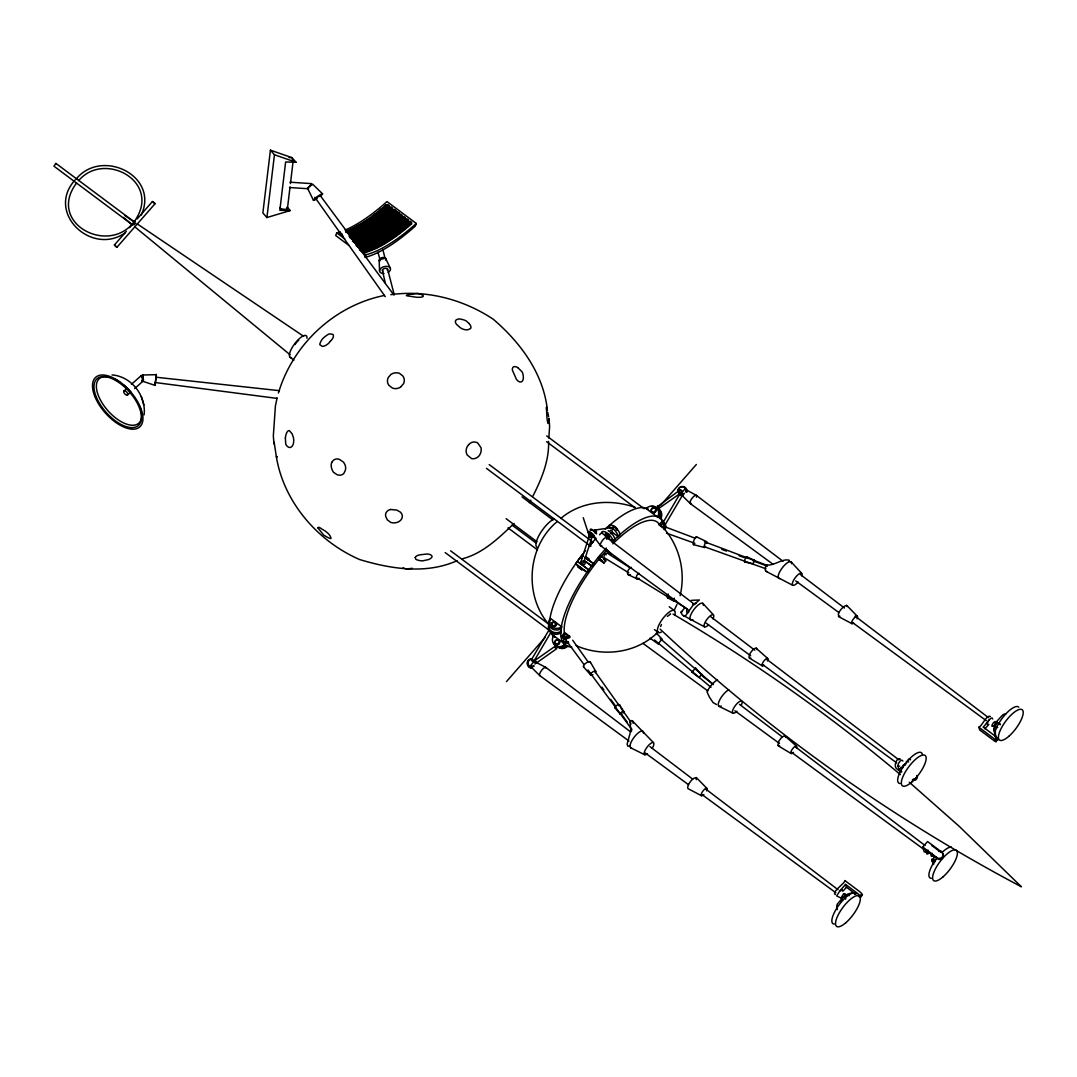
<?xml version="1.0" encoding="UTF-8"?>
<svg xmlns="http://www.w3.org/2000/svg" width="1077" height="1077" viewBox="0 0 1077 1077"><rect width="100%" height="100%" fill="white"/><g stroke="black" fill="none" stroke-linecap="round" stroke-linejoin="round"><path stroke-width="1.5" d="M141.868 380.989L155.034 385.378L156.394 374.675L142.743 375.011L142.379 376.411M606.351 534.771L607.616 534.69M534.798 661.682L545.851 667.39L629.91 731.337M592.175 534.636L600.656 545.77L688.526 610.215M457.106 560.686C426.115 574.512 391.072 569.033 359.678 559.555C317.755 541.368 283.79 502.245 276.331 456.621L274.15 442.203M548.583 441.408C549.189 460.943 541.556 479.09 532.873 496.147M548.812 438.07L549.633 426.384L548.987 418.388L548.166 423.449A8.401 1.723 88.3 0 1 546.901 416.799L546.591 410.539A8.387 1.064 73.8 0 1 546.685 407.281L547.453 410.485M154.967 382.16L154.926 385.418M550.334 618.292L550.185 619.921A7.526 6.26 4.9 0 0 551.357 628.376A7.526 6.26 4.9 0 0 561.521 628.389L561.655 626.76L550.334 618.292A7.526 6.26 4.9 0 0 551.505 626.747A7.526 6.26 4.9 0 0 561.655 626.76M925.951 851.961L924.254 851.92L922.774 847.034L927.566 841.541L942.025 852.338A3.743 3.446 -18.2 0 1 943.115 854.599L943.075 857.332A3.743 3.446 -18.2 0 1 937.555 858.881L925.587 849.928L926.96 854.101L929.061 853.307M943.115 854.599L943.075 857.332M649.956 638.149L658.087 643.858L662.126 639.105L656.351 633.168M699.538 677.016L699.013 677.5L692.053 672.331L693.628 670.217L695.607 668.117L701.531 674.673M695.607 668.117L694.894 669.18M699.013 677.5L701.827 674.175M631.405 731.525L631.714 729.116M589.281 536.144L580.732 562.14L581.499 563.581L583.707 562.504L592.108 536.965M583.707 562.504L583.276 561.238M142.474 378.552L142.635 375.765L142.245 377.394M290.238 210.553L279.832 210.284L285.634 161.981L296.04 162.25L292.002 157.673L270.421 150.174L262.869 212.963L266.908 217.554L290.238 210.553L287.209 207.121M266.908 217.554L274.447 154.765L270.421 150.174M287.438 208.588L290.036 186.927M290.44 183.602L293.038 161.954M142.258 380.168L142.743 375.011M155.6 381.366L155.815 377.569M926.678 853.253L928.011 850.103M754.385 561.521L754.344 560.242L746.698 556.809M155.667 376.627L156.327 374.338M277.139 397.75L275.429 405.867L273.329 435.929L273.989 444.02M680.112 595.662C685.632 572.654 679.991 547.654 664.778 529.48M142.137 380.8L141.895 381.568M696.375 779.681C696.146 773.501 685.982 785.066 687.934 788.579L701.41 795.701M842.241 891.069L842.174 889.669L839.831 890.948L836.681 895.943L841.622 898.326M992.711 719.005C991.634 714.307 984.499 726.827 983.113 727.042L995.094 735.995A3.743 0.794 41.2 0 1 997.1 737.826L997.962 738.93L996.171 740.976A3.743 0.794 41.2 0 1 994.219 740.828L979.774 730.031L978.858 727.244C982.197 725.885 986.599 714.388 990.409 716.488M141.275 215.01C159.558 175.726 101.75 147.872 76.305 178.863M309.866 186.644L311.509 183.629L290.009 182.201M662.247 521.133L662.611 522.237A7.526 6.92 -18.2 0 1 664.603 528.484L664.186 529.642L664.24 527.38A7.526 6.92 -18.2 0 0 662.247 521.133L658.949 524.889M340.238 231.851A136.981 45.396 -53.2 0 1 336.738 232.861L335.701 235.553L349.015 245.502M363.676 223.949L365.453 220.785L391.005 239.861L390.264 240.346L364.713 221.27M366.718 221.889L368.522 218.671L394.061 237.761L393.307 238.286L367.755 219.196M368.253 220.825L370.044 217.608L395.596 236.684L394.828 237.223L369.276 218.133M371.363 218.55L373.194 215.279L398.732 234.369L397.952 234.948L372.4 215.858M374.527 216.167L376.371 212.842L401.923 231.932L401.115 232.565L375.563 213.475M381.043 210.93L382.9 207.565L408.452 226.655L407.618 227.328L382.066 208.251M416.301 223.464A136.981 45.396 -53.2 0 1 366.018 254.737L364.995 257.43A136.981 45.396 -53.2 0 0 415.264 226.143L416.301 223.464L387.006 201.587A136.981 45.396 -53.2 0 1 345.138 230.02M394.747 213.125L395.784 210.432L394.195 209.248L390.938 212.075A136.981 45.396 -53.2 0 1 350.038 237.869M397.952 215.508L398.975 212.829L397.386 211.63L394.128 214.458A136.981 45.396 -53.2 0 1 353.229 240.265M55.896 164.377L55.816 163.408L53.958 166.195L132.525 224.891M278.418 393.011C292.944 344.29 334.395 305.545 384.381 295.448M660.645 626.491L661.413 624.525M580.732 562.14L582.172 560.969M313.434 200.282L307.497 188.138L310.189 185.702L312.788 184.315L322.561 193.847M549.082 629.883L531.23 660.039L532.119 661.13L533.721 661.588L551.357 631.62L549.055 629.776L549.93 630.664M533.721 661.588L533.128 660.699M687.382 608.653C685.861 609.999 686.695 614.9 688.863 611.938M674.121 610.471L676.894 604.547M385.512 260.069L385.781 259.503A3.191 1.992 -14.4 0 0 384.704 257.699L383.143 257.484A3.527 2.194 -14.4 0 0 382.281 257.605M377.987 252.166L380.033 260.095L380.814 259.476M133.938 224.945L135.715 223.101M529.453 502.703L530.813 500.172M310.984 184.557L311.509 183.629M663.661 521.497L679.614 494.397M665.142 524.755L682.939 494.518M932.413 859.702L935.28 861.438M530.934 665.128L534.004 661.615M681.404 493.064L684.474 489.55M75.215 179.832C45.221 212.479 91.303 256.245 124.932 233.009M76.588 183.009C44.588 225.403 116.033 259.557 138.112 215.252C156.636 178.89 102.961 151.749 78.621 180.667M936.909 858.14L934.055 862.165A18.955 6.287 -53.2 0 0 931.255 878.347M588.877 569.975L577.541 561.521L588.877 569.975L587.14 572.358L575.576 563.809L581.943 555.099L583.424 556.378M584.124 560.632L591.758 566.044L593.494 563.661L587.194 558.963M989.548 719.678C988.673 720.5 985.522 725.023 988.336 724.417M753.361 563.917L744.719 561.952M137.183 218.941L152.369 201.574L154.442 202.907L154.98 203.782L117.016 247.185L116.249 246.956L114.418 244.977L126.346 231.34M129.59 227.624L135.015 221.418M598.381 557.536L600.279 555.369A7.526 1.602 41.2 0 1 605.287 560.215L605.786 560.929L603.887 563.096L599.014 559.461L598.381 557.536A7.526 1.602 41.2 0 1 603.389 562.382L603.887 563.096M506.473 681.606L545.312 637.194M660.82 505.113L696.361 464.47M561.454 636.386L564.738 632.616L569.612 636.251L569.975 637.369L568.844 637.988A7.526 6.92 -18.2 0 1 561.817 637.49L561.454 636.386A7.526 6.92 -18.2 0 0 568.481 636.87L569.612 636.251M561.817 637.49L564.011 634.986M568.508 642.888A7.526 6.92 -18.2 0 1 563.258 641.892L562.894 640.788L565.088 638.271M704.52 626.841L682.401 614.994L680.906 612.328L685.093 607.536M901.839 771.832L899.174 769.84L901.099 767.645M839.831 890.948L845.526 884.432L857.507 893.385A3.743 0.794 41.2 0 1 860.59 897.006L860.133 897.128A3.743 0.794 41.2 0 1 858.423 896.185M843.224 890.921L846.441 887.233L845.526 884.432M984.984 728.752L988.78 724.404M994.663 727.54A13.207 12.13 -18.2 0 0 995.256 734.46L994.892 733.356A13.207 12.13 -18.2 0 1 996.454 721.752L1002.633 715.007A7.795 7.162 -18.2 0 1 1006.201 713.647M840.693 901.449L842.618 899.241M996.171 740.976L995.31 739.872L997.1 737.826M860.133 897.128L862.381 894.974A3.743 0.794 41.2 0 0 859.298 891.339L844.839 880.542C845.943 882.521 830.663 892.51 835.389 894.624M860.59 897.006L862.381 894.974M659.299 642.673L658.222 643.777M693.117 671.281L692.053 672.331M514.079 523.422C498.732 538.015 482.846 553.672 461.643 559.003M680.058 489.927L657.495 506.594M658.774 507.873C660.578 508.452 658.478 505.49 657.455 505.827M536.763 662.759L556.809 648.623L554.736 646.523L555.207 647.869M610.12 528.322L611.534 527.663L612.651 528.484A7.526 3.339 46.8 0 1 618.09 536.588L620.015 534.771A7.526 3.339 46.8 0 0 614.671 526.747A7.526 3.339 46.8 0 0 608.68 526.303L606.755 528.12A7.526 3.339 46.8 0 1 612.746 528.551L612.046 530.288L610.242 530.409M400.657 386.966L403.485 383.735A8.36 7.674 8.8 0 0 402.798 375.94L399.432 373.302A8.36 6.96 -14.2 0 0 391.045 374.325L388.218 377.542A8.36 7.431 -41.1 0 0 388.905 385.337L392.27 387.989A8.36 8.145 -28 0 0 400.657 386.966M612.975 541.381A7.526 3.339 46.8 0 0 607.63 533.357A7.526 3.339 46.8 0 0 601.639 532.913L612.975 541.381L614.9 539.577A7.526 3.339 46.8 0 0 608.155 530.624M124.057 390.884L126.521 388.689M131.461 384.287L141.356 375.496L142.177 376.061A3.285 1.05 74.4 0 1 143.053 377.906L143.456 379.966A2.423 0.781 74.4 0 1 143.147 381.029L134.665 388.568M127.396 395.03A2.679 1.333 48.4 0 0 125.901 391.328A2.679 1.333 48.4 0 0 123.882 392.513A2.679 1.333 48.4 0 0 127.396 395.03L129.819 392.876M557.321 521.483C527.124 546.254 523.53 595.796 549.391 625.077M657.939 632.091C637.019 653.268 602.864 657.508 576.195 645.635M395.784 210.432L392.54 213.273A136.981 45.396 -53.2 0 1 351.627 239.067M398.975 212.829L395.73 215.656A136.981 45.396 -53.2 0 1 353.619 241.854M319.021 196.687C322.615 193.321 313.42 199.568 316.948 198.141M560.767 518.508C580.988 500.98 610.659 498.624 635.268 507.429M667.363 616.381L670.608 614.025L669.975 614.307M309.153 186.644L311.657 184.948M154.98 203.782L152.369 201.574M114.418 244.977L117.016 247.185M659.42 508.021L681.633 492.404A1.467 0.983 55.3 0 0 681.202 490.116A1.467 0.983 55.3 0 0 679.708 490.964A1.467 0.983 55.3 0 0 681.633 492.404M535.148 660.309L554.736 646.523M680.906 612.328L682.374 611.426M717.484 679.843L716.003 680.731A12.291 4.079 -53.2 0 0 708.101 689.778L706.997 691.824L709.299 696.913L713.001 702.514L716.501 704.533M917.039 775.561A3.743 3.446 -18.2 0 1 915.477 778.604L913.781 779.29A3.743 3.446 -18.2 0 1 912.852 779.331M917.227 775.763A3.743 3.446 -18.2 0 1 915.827 779.64L914.117 780.34A3.743 3.446 -18.2 0 1 912.3 780.206M899.632 766.124C895 767.659 901.301 757.293 902.889 761.035M696.159 603.039L692.753 604.251M629.978 745.849L627.81 746.213L627.124 744.126L630.799 730.691L629.978 721.025L631.203 720.648A12.291 4.079 -53.2 0 1 633.141 723.246M308.278 187.99L307.497 188.138M839.898 616.192C834.904 615.815 843.008 605.449 846.724 605.395L857.292 616.232M377.475 235.998L378.512 234.692M356.447 246L358.412 245.435A136.981 45.396 -53.2 0 0 400.523 219.237L403.767 216.396L405.369 217.594L402.125 220.422A136.981 45.396 -53.2 0 1 360.014 246.633L358.049 247.198M359.651 248.397L361.603 247.818A136.981 45.396 -53.2 0 0 403.713 221.62L406.971 218.793L408.56 219.977L405.315 222.818A136.981 45.396 -53.2 0 1 363.205 249.016L361.239 249.581M362.841 250.779L364.807 250.214A136.981 45.396 -53.2 0 0 406.904 224.003L410.162 221.175L411.751 222.374L408.506 225.201A136.981 45.396 -53.2 0 1 366.395 251.399L364.43 251.964M381.985 259.045L383.964 258.642M376.142 236.361L376.815 236.2M750.804 658.141L749.417 658.114L748.959 656.755L750.252 653.093L753.106 649.458L755.866 647.991L767.659 658.424M779.586 745.822L777.85 745.257L779.034 740.774L781.889 737.139L784.648 735.672L796.442 746.105M691.38 600.347L699.35 599.997L692.713 605.624L685.753 615.519L683.572 616.057M594.827 530.059L611.144 527.69M390.507 509.475L396.888 510.121L400.469 512.167A8.441 6.583 0.7 0 1 399.177 521.47A8.603 6.718 0.7 0 1 390.736 522.439L387.289 519.801L385.606 516.193A8.414 6.745 25.1 0 1 390.507 509.475M390.843 294.667C426.505 289.619 463.352 299.406 493.212 319.196C519.895 342.001 542.485 372.198 547.129 407.82M933.207 860.24L934.621 861.088M405.692 568.885L405.975 568.885A8.603 0.942 -6.4 0 0 412.356 568.306M289.04 157.592L292.002 157.673M754.344 560.242L752.796 564.308M289.538 187.506L308.668 188.785M155.99 377.219L279.441 390.682M112.021 374.917C131.461 376.385 146.351 395.717 144.116 414.874M155.317 382.537L276.776 398.369M693.467 544.625L704.345 547.479M607.872 536.534L608.559 536.104L607.886 534.946M274.447 154.765L296.04 162.25M666.421 533.128L694.853 543.306M704.331 546.712L765.949 568.791M721.752 549.364L726.463 551.101M739.064 555.732L743.79 557.469M753.24 560.942L767.416 566.165M663.769 526.505L665.196 527.043M663.634 526.316L695.028 538.163M704.452 541.718L767.241 565.412M580.422 557.576L581.688 558.761M582.576 569.06L581.163 568.064M855.852 893.493L854.317 892.82A18.955 6.287 -53.2 0 0 836.991 907.911A18.955 6.287 -53.2 0 0 834.204 924.093M403.067 567.862L404.306 568.441M696.469 536.79L706.579 541.65M628.268 574.674L636.844 578.793M792.766 585.309L766.016 571.308M718.897 706.243L732.858 713.162M630.664 747.788L644.625 754.708M667.673 597.829L673.96 601.114M838.404 616.515L851.88 623.637M685.134 489.241L696.321 495.326L783.046 561.305M673.031 614.078C753.16 661.063 829.277 714.872 900.385 774.619M651.773 506.553A7.526 7.095 -59 0 1 658.397 517.606L657.549 517.095A7.526 7.095 -59 0 0 655.947 507.321A7.526 7.095 -59 0 0 646.227 508.64L647.062 509.138M749.417 658.114L762.247 665.828M778.2 745.796L791.043 753.51M553.82 643.144A7.526 7.095 -59 0 0 565.708 644.571L564.873 644.059A7.526 7.095 -59 0 1 555.153 645.379A7.526 7.095 -59 0 1 553.538 635.592L554.386 636.103M604.534 557.859L628.726 572.802M637.274 578.066L687.099 608.828M586.467 558.451L585.78 558.061L587.907 559.677M578.887 566.3L579.965 567.202M579.561 566.933L581.728 568.454M605.086 554.116L606.189 554.817M607.455 553.228L629.951 567.741M593.494 563.661L584.542 557.24M585.242 557.603L586.373 558.424M124.784 215.481L134.49 222.037M137.264 223.908L303.606 336.28M587.517 559.367L588.688 560.121M587.571 558.034C581.499 553.847 593.562 562.369 587.477 558.169M772.747 564.052L690.29 503.578L680.933 494.316M795.728 580.907L838.983 612.625M852.499 622.546L986.317 720.688M706.095 623.098L750.696 655.812M762.866 664.738L896.683 762.879M642.969 643.359L707.845 690.949M734.877 710.78L779.492 743.493M791.649 752.419L924.12 849.565M932.238 855.515L934.944 857.494M629.035 741.07L539.819 675.642L531.634 667.538M645.258 752.971L688.513 784.689M702.029 794.597L835.846 892.752M345.582 231.582L371.134 250.658L348.961 234.84M349.648 236.078L369.828 251.143L349.123 236.401M351.035 238.555L368.522 251.614L353.162 240.871M996.454 721.752L1000.358 724.659M352.435 241.033L367.217 252.085L356.366 244.641M341.032 233.184L341.84 233.776M342.001 234.557L339.78 233.547L342.971 235.93M355.733 244.816L365.951 252.449L357.658 246.902M336.738 232.861L344.721 238.838M359.368 249.77L366.018 254.737M978.858 727.244L993.304 738.041A3.743 0.794 41.2 0 1 995.31 739.872M646.227 508.64L657.549 517.095M546.685 435.902L644.154 508.721M660.161 525.805L663.822 528.524M546.604 441.664L634.73 507.496M611.79 531.876L618.09 536.588M900.978 771.98L897.047 769.032C892.833 766.676 897.168 756.202 900.412 759.177M489.2 464.591L593.346 542.391M486.454 468.347L590.6 546.147M669.194 606.728L674.269 610.524M522.022 496.901L552.932 520.003M603.349 559.111L605.786 560.929M55.977 163.435L134.544 222.131M585.457 561.346L591.758 566.044M575.805 563.904L578.322 565.775M583.357 569.545L587.14 572.358M290.251 357.402L293.9 360.135M506.123 518.683L537.046 541.771M654.453 629.601L658.262 632.455M512.1 525.132L536.131 543.077M508.021 527.878L537.396 549.822M931.713 845.432L941.029 852.392M922.774 847.034L937.219 857.831A3.743 3.446 -18.2 0 0 942.725 856.296M450.603 550.818L549.405 624.633M445.191 552.582L549.337 630.382M553.538 635.592L564.873 644.059M846.441 887.233L855.757 894.193M800.399 574.512L844.422 608.007M855.098 616.138L988.524 717.659M606.688 537.517L694.759 604.52M710.766 616.704L754.802 650.198M766.811 659.339L898.905 759.85M702.191 675.952L712.866 684.07M739.549 704.385L782.252 736.87M795.593 747.021L925.022 845.499M649.916 746.576L692.619 779.061M705.96 789.212L838.054 889.723M843.399 893.775L846.064 895.808A2.464 2.262 -18.2 0 0 845.674 898.972M586.319 558.492L585.201 557.671M934.109 862.987L931.847 860.308L934.648 862.165M663.93 523.637L665.088 524.674M123.37 217.406L132.417 224.864M135.002 226.991L290.103 354.777M654.506 639.953L710.955 687.288M909.257 782.198L959.217 826.328L1021.427 886.815C890.289 817.443 768.305 730.718 660.147 629.156M942.388 852.351L940.033 851.261M660.134 638.499L713.284 684.555M632.361 720.863L653.456 742.605M696.254 777.446L706.808 788.297M469.249 323.639L466.099 320.811A8.36 2.868 20.8 0 0 458.317 318.954L455.934 320.084A8.36 4.604 13.4 0 0 457.227 324.998L460.377 327.812A8.36 5.318 30.3 0 0 468.158 329.67L470.541 328.552A8.36 3.594 35.9 0 0 469.249 323.639M790.962 561.736L801.598 573.193M702.716 603.282L713.364 614.738M583.64 667.013L590.748 675.023M846.724 605.395L847.114 606.553M615.142 708.06L620.298 714.199M276.331 456.621L276.776 457.146A8.387 1.064 73.8 0 0 277.179 456.54M320.206 195.543L393.724 294.788M565.25 639.146L584.057 664.63M588.015 669.988L631.566 729.008M601.895 687.166L603.847 689.859M610.699 699.31L615.586 706.054M621.442 714.145L627.312 722.236M572.695 640.223L588.15 661.938M594.908 671.442L619.033 705.368M620.971 708.087L630.624 721.657M314.861 197.266L385.283 296.66M756.458 648.179L756.902 649.539M785.241 735.86L785.685 737.22M619.558 704.829L623.785 711.641M590.371 662.099L595.756 671.361M385.66 258.44L390.224 267.985M915.477 778.604L915.827 779.64M913.781 779.29L914.117 780.34M897.949 766.097L899.174 769.84M605.934 548.907L606.566 550.832L611.426 554.467L610.928 553.753A7.526 1.602 41.2 0 0 607.347 550.078M600.279 555.369L600.912 557.294M583.249 517.714L589.59 537.006M590.613 540.142L591.65 543.266M629.978 721.025L630.974 724.081M142.501 400.523L143.82 404.979M141.329 396.551L142.312 399.917M387.532 268.887L394.276 294.856M382.752 249.285L384.812 257.295M382.281 269.95L385.297 282.995M548.597 416.664L547.762 412.383M908.355 760.039L908.301 759.473A7.795 1.669 41.2 0 1 910.523 759.81M906.457 762.206L906.403 761.641A7.795 1.669 41.2 0 1 908.638 761.977M903.307 765.801L903.253 765.235A7.795 1.669 41.2 0 1 905.043 765.357M901.409 767.968L901.368 767.403A7.795 1.669 41.2 0 1 903.145 767.524M789.32 561.534L789.199 560.202C782.292 558.303 774.269 565.99 766.393 565.035L765.653 566.906A12.291 4.079 -53.2 0 0 767.174 571.51M379.185 260.365L379.548 271.041M861.923 895.081A3.743 0.794 41.2 0 1 860.873 894.583M566.165 639.428A2.733 1.037 -35.9 0 1 565.681 637.974M604.022 556.58A2.733 1.589 -57.7 0 1 606.593 553.12M554.668 637.086A79.335 26.292 -53.2 0 1 550.401 631.378M549.472 625.32A79.335 26.292 -53.2 0 1 585.578 550.562M588.607 546.874A79.335 26.292 -53.2 0 1 596.133 538.352M599.539 534.771A79.335 26.292 -53.2 0 1 602.945 531.378M605.193 529.224A79.335 26.292 -53.2 0 1 648.179 508.99M661.291 632.159A13.584 4.496 -53.2 0 1 658.518 625.885A13.584 4.496 -53.2 0 1 669.921 611.601A13.584 4.496 -53.2 0 1 674.687 615.398M694.14 544.397A4.2 1.077 -69.8 0 1 694.032 540.129A4.2 1.077 -69.8 0 1 696.738 537.611M705.502 546.402A3.123 0.808 -69.8 0 1 704.156 546.524A3.123 0.808 -69.8 0 1 705.866 542.054A3.123 0.808 -69.8 0 1 706.62 543.481M745.163 561.804A2.76 0.714 -69.8 0 1 744.638 560.552A2.76 0.714 -69.8 0 1 746.065 557.172A2.76 0.714 -69.8 0 1 746.846 557.832M592.862 674.646A3.123 1.185 -35.9 0 1 590.64 674.121A3.123 1.185 -35.9 0 1 594.329 671.133A3.123 1.185 -35.9 0 1 595.258 672.694M615.882 708.127A2.76 1.05 -35.9 0 1 615.411 706.674A2.76 1.05 -35.9 0 1 618.656 704.546A2.76 1.05 -35.9 0 1 619.127 706M584.111 667.175A4.2 1.589 -35.9 0 1 585.901 663.136A4.2 1.589 -35.9 0 1 590.384 662.584M621.766 713.93A2.181 0.821 -35.9 0 1 620.271 713.459A2.181 0.821 -35.9 0 1 623.071 711.412A2.181 0.821 -35.9 0 1 623.112 712.947M630.382 574.553A4.2 2.423 -57.7 0 1 627.528 572.237A4.2 2.423 -57.7 0 1 631.445 567.391M638.998 578.322A3.123 1.804 -57.7 0 1 636.251 577.339A3.123 1.804 -57.7 0 1 639.199 573.381M675.858 600.401A2.181 1.252 -57.7 0 1 673.731 600.872A2.181 1.252 -57.7 0 1 674.404 598.139M669.571 597.398A2.76 1.589 -57.7 0 1 667.269 597.318A2.76 1.589 -57.7 0 1 668.225 594.06M763.97 665.303A4.591 1.521 -53.2 0 1 762.22 663.903A4.591 1.521 -53.2 0 1 766.42 658.639A4.591 1.521 -53.2 0 1 767.443 660.955M900.022 783.517A18.955 6.287 -53.2 0 1 905.663 763.31A18.955 6.287 -53.2 0 1 922.424 754.614M601.801 545.662A5.116 1.696 -53.2 0 1 600.751 543.293A5.116 1.696 -53.2 0 1 605.045 537.908A5.116 1.696 -53.2 0 1 606.836 539.348M613.284 526.734A2.464 1.09 46.8 0 1 615.869 527.407A2.464 1.09 46.8 0 1 616.609 530.14M613.378 526.882A2.464 1.09 46.8 0 1 616.232 529.494M605.718 534.771A2.464 1.09 46.8 0 1 606.755 533.613A2.464 1.09 46.8 0 1 609.192 536.104A2.464 1.09 46.8 0 1 608.155 537.275M606.728 536.265A2.464 1.09 46.8 0 1 606.297 535.781M902.391 767.43A2.894 0.956 -53.2 0 1 904.317 764.535A2.894 0.956 -53.2 0 1 906.026 763.997M591.852 536.171A1.467 0.969 18.6 0 1 591.085 537.598A1.467 0.969 18.6 0 1 589.267 536.238A1.467 0.969 18.6 0 1 591.273 535.74M584.851 562.288A1.467 1.387 -59 0 1 582.859 564.415M594.221 530.382A1.467 1.306 80.4 0 1 596.348 531.055A1.467 1.306 80.4 0 1 595.056 532.967M612.342 532.065A1.467 1.225 4.9 0 1 610.309 533.519M692.848 619.692A10.312 3.419 -53.2 0 1 693.696 609.824A10.312 3.419 -53.2 0 1 703.375 605.274M708.585 624.929A7.499 2.491 -53.2 0 1 704.183 624.593A7.499 2.491 -53.2 0 1 710.955 615.33A7.499 2.491 -53.2 0 1 713.001 618.885M594.356 537.019A3.904 0.835 41.2 0 1 591.879 536.279M591.098 535.659A3.904 0.835 41.2 0 1 588.984 532.226A3.904 0.835 41.2 0 1 594.127 536.561M591.206 530.167A3.904 0.835 41.2 0 1 592.7 529.938A3.904 0.835 41.2 0 1 596.658 533.667M590.492 530.328A4.429 0.942 41.2 0 1 591.798 529.83A4.429 0.942 41.2 0 1 596.214 533.653M595.123 537.261A4.429 0.942 41.2 0 1 593.144 536.669M590.546 534.609A4.429 0.942 41.2 0 1 588.998 531.473A4.429 0.942 41.2 0 1 594.383 535.754M997.962 738.93A3.743 0.794 41.2 0 1 996.01 738.782M853.603 623.112A4.591 1.521 -53.2 0 1 851.84 621.712A4.591 1.521 -53.2 0 1 856.04 616.448A4.591 1.521 -53.2 0 1 857.063 618.763M995.862 736.291A13.207 12.13 -18.2 0 1 994.986 731.391M995.606 735.497A13.207 12.13 -18.2 0 1 995.444 731.485M995.538 737.099A18.955 6.287 -53.2 0 1 1002.727 717.565A18.955 6.287 -53.2 0 1 1018.734 707.172M997.692 727.527A2.464 2.262 -18.2 0 1 995.242 725.561A13.207 12.13 -18.2 0 1 995.713 724.646A2.464 2.262 -18.2 0 0 996.575 727.648M993.667 725.535A2.894 0.956 -53.2 0 1 991.971 725.4A2.894 0.956 -53.2 0 1 994.583 721.832A2.894 0.956 -53.2 0 1 995.363 723.206M691.421 503.471A5.116 1.696 -53.2 0 1 690.384 501.101A5.116 1.696 -53.2 0 1 694.678 495.73A5.116 1.696 -53.2 0 1 696.469 497.157M661.965 522.426A2.464 2.06 4.9 0 1 662.463 522.762M662.853 523.207A2.464 2.06 4.9 0 1 663.095 523.705M662.005 521.887A2.464 2.06 4.9 0 1 663.23 523.705M665.155 526.047A7.526 6.26 4.9 0 1 665.599 527.568M661.641 520.945A7.526 6.26 4.9 0 1 665.249 528.969M654.978 510.969A1.481 1.387 -59 0 1 654.143 511.723M659.434 509.892A7.526 7.095 -59 0 1 659.784 518.454L660.632 518.952A7.526 7.095 -59 0 0 659.016 509.165M654.937 507.375A7.526 7.095 -59 0 1 656.647 507.805M779.775 578.564A10.312 3.419 -53.2 0 1 782.764 567.216A10.312 3.419 -53.2 0 1 791.608 563.742M798.111 582.065A7.499 2.491 -53.2 0 1 792.282 584.192A7.499 2.491 -53.2 0 1 797.963 574.728A7.499 2.491 -53.2 0 1 801.827 575.885M995.242 725.561A2.464 2.262 -18.2 0 1 997.248 723.004A2.464 2.262 -18.2 0 1 1000.048 724.525M996.063 724.081A2.464 2.262 -18.2 0 1 996.575 723.69M997.8 723.327A2.464 2.262 -18.2 0 1 999.914 724.363M678.537 491.758A3.904 3.581 -18.2 0 1 682.387 486.764A3.904 3.581 -18.2 0 1 685.686 491.758M684.393 493.253A3.904 3.581 -18.2 0 1 679.008 492.579M682.98 495.433A3.904 3.581 -18.2 0 1 679.493 494.047M685.187 488.985A3.904 3.581 -18.2 0 1 686.318 490.466M684.501 487.854A4.429 4.079 -18.2 0 1 686.938 492.189M682.966 495.73A4.429 4.079 -18.2 0 1 678.981 494.155M678.631 490.075A4.429 4.079 -18.2 0 1 679.264 489.146M678.106 492.149A4.429 4.079 -18.2 0 1 682.481 486.467A4.429 4.079 -18.2 0 1 686.237 492.149M683.733 494.383A4.429 4.079 -18.2 0 1 679.412 493.845M703.887 794.53A4.591 1.521 -53.2 0 1 701.194 794.328A4.591 1.521 -53.2 0 1 705.341 788.647A4.591 1.521 -53.2 0 1 706.593 790.828M845.243 896.764A13.207 12.13 -18.2 0 1 846.145 896.172M854.478 894.179A13.207 12.13 -18.2 0 1 855.542 894.3L855.178 893.196A13.207 12.13 -18.2 0 0 843.224 897.033L837.394 904.034A7.795 7.162 -18.2 0 0 837.166 909.607M837.139 909.351A7.795 7.162 -18.2 0 1 837.246 906.511M540.304 675.723A5.116 1.696 -53.2 0 1 541.785 670.109A5.116 1.696 -53.2 0 1 546.174 668.373M568.144 641.771A7.526 6.92 -18.2 0 1 562.894 640.788M845.553 898.608A2.464 2.262 -18.2 0 1 845.916 895.377A2.464 2.262 -18.2 0 1 849.363 895.539M846.576 895.404A2.464 2.262 -18.2 0 1 849.013 895.526M534.004 659.824A3.904 3.581 -18.2 0 1 534.986 664.078M533.694 665.573A3.904 3.581 -18.2 0 1 527.703 663.634A3.904 3.581 -18.2 0 1 532.186 659.111M532.294 667.753A3.904 3.581 -18.2 0 1 528.794 666.38M528.322 665.559A3.904 3.581 -18.2 0 1 528.161 663.701M534.488 661.305A3.904 3.581 -18.2 0 1 535.161 661.978M534.407 659.636A4.429 4.079 -18.2 0 1 535.888 663.445M534.057 666.165A4.429 4.079 -18.2 0 1 527.259 663.97A4.429 4.079 -18.2 0 1 532.348 658.828M532.267 668.05A4.429 4.079 -18.2 0 1 528.565 661.466M534.757 660.713A4.429 4.079 -18.2 0 1 535.525 661.466M555.113 623.691A1.481 1.225 4.9 0 1 554.184 625.643M551.989 631.997A2.464 2.06 4.9 0 1 551.532 631.62M554.399 632.832A2.464 2.06 4.9 0 1 552.501 632.818M551.949 632.549A2.464 2.06 4.9 0 1 551.141 631.687M551.128 631.068A7.526 6.26 4.9 0 0 561.279 631.082L561.144 632.711A7.526 6.26 4.9 0 1 549.741 631.512M549.889 629.883A7.526 6.26 4.9 0 1 549.957 622.614M548.88 630.126A7.526 6.26 4.9 0 1 549.808 624.243M555.409 641.098A2.464 2.329 -59 0 1 559.394 640.963A2.464 2.329 -59 0 1 557.644 644.733A2.464 2.329 -59 0 1 555.126 641.69M558.788 642.35A1.481 1.387 -59 0 1 556.594 643.588M557.388 646.725A7.526 7.095 -59 0 0 567.108 645.406L567.942 645.917A7.526 7.095 -59 0 1 558.223 647.237M842.712 898.003A2.894 0.956 -53.2 0 1 841.608 897.114A2.894 0.956 -53.2 0 1 844.247 893.802A2.894 0.956 -53.2 0 1 844.893 895.256M647.425 753.846A7.499 2.491 -53.2 0 1 644.746 751.073A7.499 2.491 -53.2 0 1 652.137 742.632A7.499 2.491 -53.2 0 1 652.245 748.327M631.62 747.963A10.312 3.419 -53.2 0 1 634.609 736.628A10.312 3.419 -53.2 0 1 643.467 733.141M568.535 642.363A1.481 1.36 -18.2 0 1 566.758 642.498M942.362 853.388A3.743 3.446 -18.2 0 1 943.452 855.65M793.52 752.338A4.591 1.521 -53.2 0 1 790.774 752.379A4.591 1.521 -53.2 0 1 794.476 746.819A4.591 1.521 -53.2 0 1 796.576 747.748M935.644 859.931A13.207 2.827 41.2 0 0 931.74 859.984L933.059 863.619A7.795 1.669 41.2 0 0 933.651 864.468M933.638 857.817A13.207 2.827 41.2 0 1 936.303 857.171M943.29 851.274A18.955 6.287 -53.2 0 1 951.381 847.074M938.673 851.449A13.207 2.827 41.2 0 1 942.577 852.001M933.315 854.896A2.894 0.956 -53.2 0 1 931.161 856.053A2.894 0.956 -53.2 0 1 932.13 853.307M736.924 711.251A7.499 2.491 -53.2 0 1 732.522 710.928A7.499 2.491 -53.2 0 1 739.293 701.652A7.499 2.491 -53.2 0 1 741.339 705.206M721.186 706.014A10.312 3.419 -53.2 0 1 719.396 700.548A10.312 3.419 -53.2 0 1 728.766 689.832M141.047 376.56A2.423 0.781 74.4 0 1 141.356 375.496M316.786 198.76A5.614 0.714 -35.9 0 1 314.067 199.393A5.614 0.714 -35.9 0 1 321.242 194.143A5.614 0.714 -35.9 0 1 320.259 196.229M380.019 260.149A2.544 1.575 -13.8 0 1 380.612 258.897M384.045 273.545A5.614 3.446 -13.8 0 1 380.06 269.169A5.614 3.446 -13.8 0 1 388.609 266.733A5.614 3.446 -13.8 0 1 388.164 272.36M379.75 261.294A3.191 1.992 -14.4 0 1 379.239 259.799L379.993 258.695A3.527 2.194 -14.4 0 1 381.42 257.847M382.968 271.148A2.544 1.575 -13.8 0 1 384.839 268.375A2.544 1.575 -13.8 0 1 387.303 270.287M286.98 207.969A3.823 1.104 6.9 0 1 285.001 209.328A3.823 1.104 6.9 0 1 279.953 207.982M292.204 159.369A3.823 1.104 6.9 0 1 293.146 159.988M346.107 232.188A136.981 45.396 -53.2 0 0 384.556 207.309L387.801 204.468L389.403 205.667L386.145 208.494A136.981 45.396 -53.2 0 1 347.696 233.372M350.887 235.769A136.981 45.396 -53.2 0 0 389.349 210.877L392.593 208.049L390.991 206.865L387.747 209.692A136.981 45.396 -53.2 0 1 349.298 234.571M356.824 244.25A136.981 45.396 -53.2 0 0 398.921 218.039L402.179 215.212L400.577 214.013L397.332 216.84A136.981 45.396 -53.2 0 1 355.222 243.052M140.104 407.523A29.752 14.768 48.4 0 1 127.692 424.486A29.752 14.768 48.4 0 1 98.303 395.421A29.752 14.768 48.4 0 1 109.423 377.179M115.064 379.292A29.752 14.768 48.4 0 1 119.789 382.066M123.303 384.677A29.752 14.768 48.4 0 1 130.99 392.23M590.815 546.187A2.329 0.767 -53.2 0 1 590.829 544.625A2.329 0.767 -53.2 0 1 592.821 542.445M537.113 547.372A17.932 5.95 -53.2 0 1 539.994 533.667A17.932 5.95 -53.2 0 1 554.278 518.818M571.725 646.981A79.335 26.292 -53.2 0 1 564.765 613.89A79.335 26.292 -53.2 0 1 606.338 548.045M612.005 542.081A79.335 26.292 -53.2 0 1 663.769 523.166M564.415 633.451A74.219 24.596 -53.2 0 1 607.038 549.889M612.826 543.858A74.219 24.596 -53.2 0 1 659.784 525.239M294.91 344.546A11.537 3.823 -53.2 0 1 298.746 340.157M291.517 357.631A13.489 4.47 -53.2 0 1 295.421 342.809A13.489 4.47 -53.2 0 1 306.999 338.259M415.251 557.59L415.789 559.232A8.387 2.302 2.2 0 0 422.467 560.902L428.7 559.528A8.401 2.679 -13.3 0 0 431.998 556.297A8.401 3.904 -12.9 0 0 426.896 554.022L420.447 554.763A8.387 3.891 4.1 0 0 415.237 557.59M285.365 437.908L285.742 444.209A8.629 4.739 82.2 0 0 290.413 447.426L291.544 446.847A8.414 4.618 82.2 0 0 293.523 437.935L292.177 433.896L289.39 430.652A8.441 3.204 -86.3 0 0 285.365 437.908M317.836 527.784L323.652 535.054L327.246 537.208A8.36 1.117 31.5 0 0 331.043 538.352L330.504 536.709A8.36 3.11 36.4 0 0 325.241 531.069L321.633 528.915A8.36 2.396 51.1 0 0 317.836 527.784M599.997 559.501L602.218 561.44L599.997 559.501M331.703 462.437L331.245 464.268A8.36 5.681 67.6 0 0 333.574 472.359L337.128 474.715A8.36 6.408 48.6 0 0 343.859 473.395L345.475 469.949A8.36 7.485 60.1 0 0 343.146 461.858L339.592 459.502A8.36 6.758 82.6 0 0 332.86 460.821L331.703 462.437M468.576 444.801L467.256 446.578A8.387 7.943 -67.3 0 0 467.189 454.992L471.591 458.6A8.401 7.027 -59.5 0 0 478.969 456.015A8.401 6.745 -74.4 0 0 481.042 447.803L477.73 442.943A8.387 7.579 86 0 0 470.07 443.347L468.576 444.801M330.41 341.18L328.997 342.89A8.387 4.577 -47.9 0 1 322.36 346.377L319.829 344.694A8.401 2.625 -49.6 0 1 322.629 338.703A8.401 2.342 -40.3 0 1 329.279 333.883L332.887 334.341A8.387 4.214 -34.3 0 1 331.824 339.659L330.41 341.18M384.556 206.151L383.722 206.878L409.273 225.968L410.108 225.241L384.556 206.151M386.253 204.684L385.404 205.411L410.956 224.501L411.804 223.774L386.253 204.684M379.602 210.298L378.781 210.944L404.333 230.034L405.154 229.388L379.602 210.298M381.245 208.925L380.423 209.611L405.975 228.701L406.796 228.014L381.245 208.925M374.756 214.108L373.975 214.7L399.527 233.79L400.307 233.197L374.756 214.108M377.987 211.577L377.179 212.209L402.731 231.299L403.525 230.666L377.987 211.577M371.619 216.45L370.838 217.029L396.376 236.119L397.171 235.54L371.619 216.45M366.988 219.735L366.22 220.26L391.772 239.35L392.54 238.825L366.988 219.735M362.464 222.71L361.724 223.195L387.276 242.285L388.016 241.8L362.464 222.71M363.959 221.741L363.218 222.225L388.77 241.315L389.511 240.831L363.959 221.741M358.076 225.389L357.335 225.82L382.887 244.91L383.614 244.479L358.076 225.389M359.53 224.528L358.803 224.958L384.354 244.048L385.081 243.604L359.53 224.528M360.983 223.653L360.257 224.083L385.808 243.173L386.535 242.742L360.983 223.653M353.795 227.759L353.081 228.149L378.633 247.225L379.333 246.848L353.795 227.759M355.208 226.991L354.495 227.382L380.046 246.471L380.76 246.081L355.208 226.991M356.622 226.224L355.922 226.601L381.473 245.691L382.173 245.3L356.622 226.224M349.621 229.832L348.948 230.141L375.173 248.908L349.621 229.832M351.008 229.159L350.321 229.495L375.873 248.572L376.56 248.235L351.008 229.159M352.394 228.486L351.694 228.822L377.246 247.898L377.946 247.562L352.394 228.486M346.929 231.003L346.255 231.286L372.48 250.093L346.929 231.003M348.275 230.424L347.602 230.72L373.827 249.514L348.275 230.424M413.164 293.859L411.064 294.169A8.441 0.929 -6.4 0 0 407.268 295.852L416.543 297.252A8.414 1.979 6.8 0 0 423.315 296.188L423.153 295.636A8.629 2.019 6.8 0 0 417.553 293.483L413.164 293.859M578.093 566.973L581.997 569.841L578.093 566.973M517.754 367.594L516.193 366.853A8.414 4.093 52.1 0 0 512.369 370.125L516.489 379.481A8.441 4.308 69.3 0 0 523.018 379.858A8.603 4.402 69.3 0 0 522.251 372.05L517.754 367.594M911.775 782.064A18.955 6.287 -53.2 0 0 925.345 755.65A18.955 6.287 -53.2 0 0 904.115 774.148A18.955 6.287 -53.2 0 0 911.775 782.064M605.072 535.377A2.464 1.09 46.8 0 0 608.29 537.962A2.464 1.09 46.8 0 0 607.078 534.798A2.464 1.09 46.8 0 0 605.072 535.377M1008.826 736.318A18.955 6.287 -53.2 0 0 1022.396 709.918A18.955 6.287 -53.2 0 0 1001.179 728.402A18.955 6.287 -53.2 0 0 1008.826 736.318M654.156 512.477A2.464 2.329 -59 0 0 655.031 508.317A2.464 2.329 -59 0 0 651.127 509.798A2.464 2.329 -59 0 0 654.156 512.477M654.426 512.639A2.464 2.329 -59 0 0 655.314 508.492A2.464 2.329 -59 0 0 651.41 509.959A2.464 2.329 -59 0 0 654.426 512.639M662.207 526.505A1.481 1.36 -18.2 0 0 663.984 524.755A1.481 1.36 -18.2 0 0 661.534 524.257A1.481 1.36 -18.2 0 0 662.207 526.505M845.957 922.626A18.955 6.287 -53.2 0 0 859.527 896.226A18.955 6.287 -53.2 0 0 838.296 914.71A18.955 6.287 -53.2 0 0 845.957 922.626M552.555 625.508A2.464 2.06 4.9 0 0 556.459 624.175A2.464 2.06 4.9 0 0 553.026 621.981A2.464 2.06 4.9 0 0 552.555 625.508M552.501 626.047A2.464 2.06 4.9 0 0 556.419 624.714A2.464 2.06 4.9 0 0 552.972 622.519A2.464 2.06 4.9 0 0 552.501 626.047M558.155 644.288A2.464 2.329 -59 0 0 558.398 640.075A2.464 2.329 -59 0 0 554.736 642.148A2.464 2.329 -59 0 0 558.155 644.288M565.277 637.14A1.481 1.36 -18.2 0 0 567.242 635.551A1.481 1.36 -18.2 0 0 564.873 634.811A1.481 1.36 -18.2 0 0 565.277 637.14M943.008 876.88A18.955 6.287 -53.2 0 0 956.578 850.48A18.955 6.287 -53.2 0 0 935.361 868.977A18.955 6.287 -53.2 0 0 943.008 876.88M94.857 396.484A33.172 16.478 48.4 0 0 138.435 427.852A33.172 16.478 48.4 0 0 119.91 381.931A33.172 16.478 48.4 0 0 94.857 396.484M96.216 396.821A31.206 15.495 48.4 0 0 137.21 426.33A31.206 15.495 48.4 0 0 119.776 383.129A31.206 15.495 48.4 0 0 96.216 396.821"/></g></svg>
